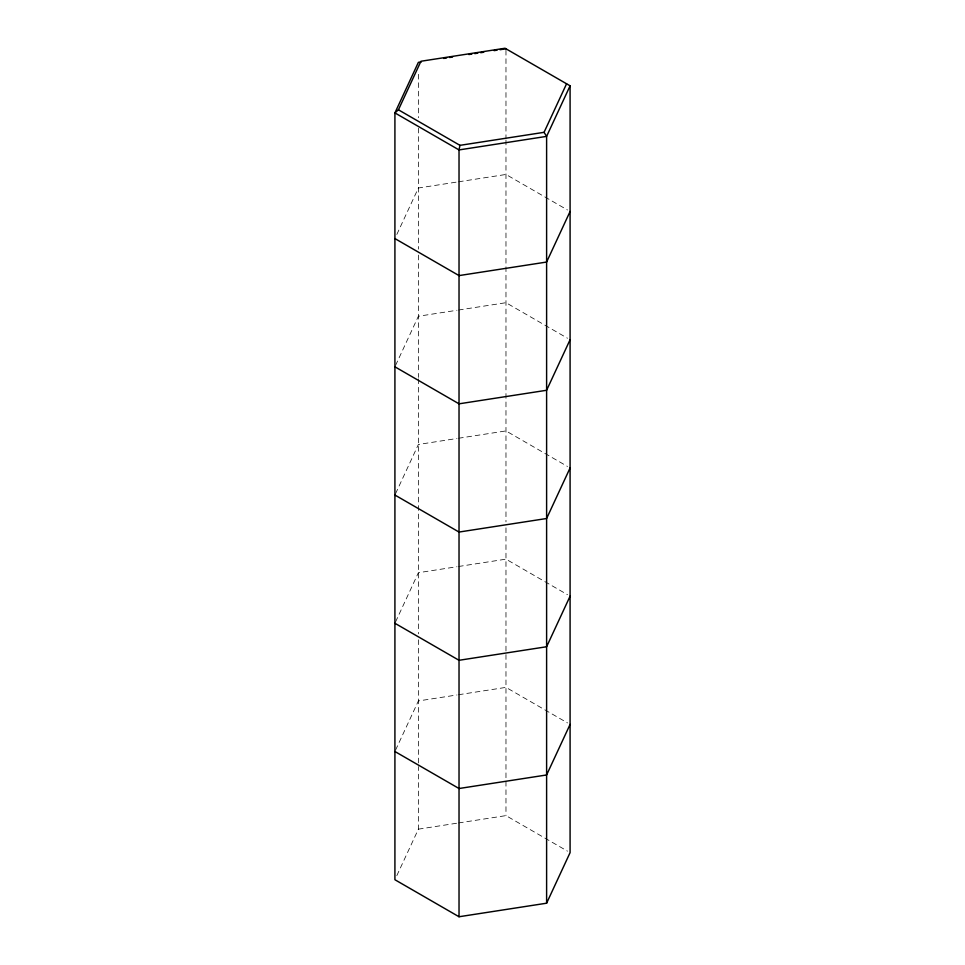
<?xml version="1.0" encoding="UTF-8"?>
<svg xmlns="http://www.w3.org/2000/svg" width="965" height="965" viewBox="0 0 965 965"><rect width="100%" height="100%" fill="white"/><g stroke="black" fill="none" stroke-linecap="round" stroke-linejoin="round"><path stroke-width="0.72" stroke-dasharray="4.83 3.62" d="M396.82 234.471L418.388 188.006L456.976 182.035M395.554 365.433L418.388 316.243L456.976 310.272M395.554 493.67L418.388 444.467L456.976 438.496M395.554 621.906L418.388 572.703L456.976 566.732M395.554 750.131L418.388 700.94L456.976 694.969M396.82 875.629L418.388 829.164L418.388 766.548M458.459 181.806L505.974 174.46L567.517 209.996M458.459 310.042L505.974 302.696L567.517 338.232M458.459 438.267L505.974 430.921L567.517 466.457M458.459 566.503L505.974 559.157L567.517 594.693M458.459 694.74L505.974 687.382L567.517 722.918M418.388 829.164L456.976 823.193M458.459 822.964L505.974 815.618L567.517 851.154M505.974 50.289L505.974 138.55M505.974 140.046L505.974 521.872M505.974 527.843L505.974 815.618M418.388 74.305L418.388 117.694M418.388 128.164L418.388 249.139M418.388 255.11L418.388 377.375M418.388 378.859L418.388 633.836M418.388 639.807L418.388 765.052"/><path stroke-width="1.45" d="M566.576 83.786L544.055 132.326L459.967 145.341L459.026 149.925L459.026 916.75L546.612 903.204L570.086 852.638L570.086 85.813L505.033 48.25L420.945 61.253L398.424 109.805L394.914 112.905L394.914 879.73L459.026 916.75M570.086 85.813L546.612 136.379L546.612 903.204M570.086 211.48L546.612 262.046L459.026 275.592L394.914 238.572M570.086 339.704L546.612 390.27L459.026 403.828L394.914 366.809M570.086 467.941L546.612 518.507L459.026 532.053L394.914 495.033M570.086 596.177L546.612 646.743L459.026 660.289L394.914 623.269M570.086 724.401L546.612 774.967L459.026 788.514L394.914 751.506M421.355 61.881L418.388 62.339L394.914 112.905L459.026 149.925L546.612 136.379L544.055 132.326M443.623 58.443L446.59 57.972M449.557 57.514L452.525 57.056M468.857 54.535L471.825 54.076M474.792 53.618L477.759 53.159M480.727 52.701L483.706 52.243M494.092 50.626L497.059 50.168M500.027 49.71L505.974 48.793M398.424 109.805L459.967 145.341"/></g></svg>
